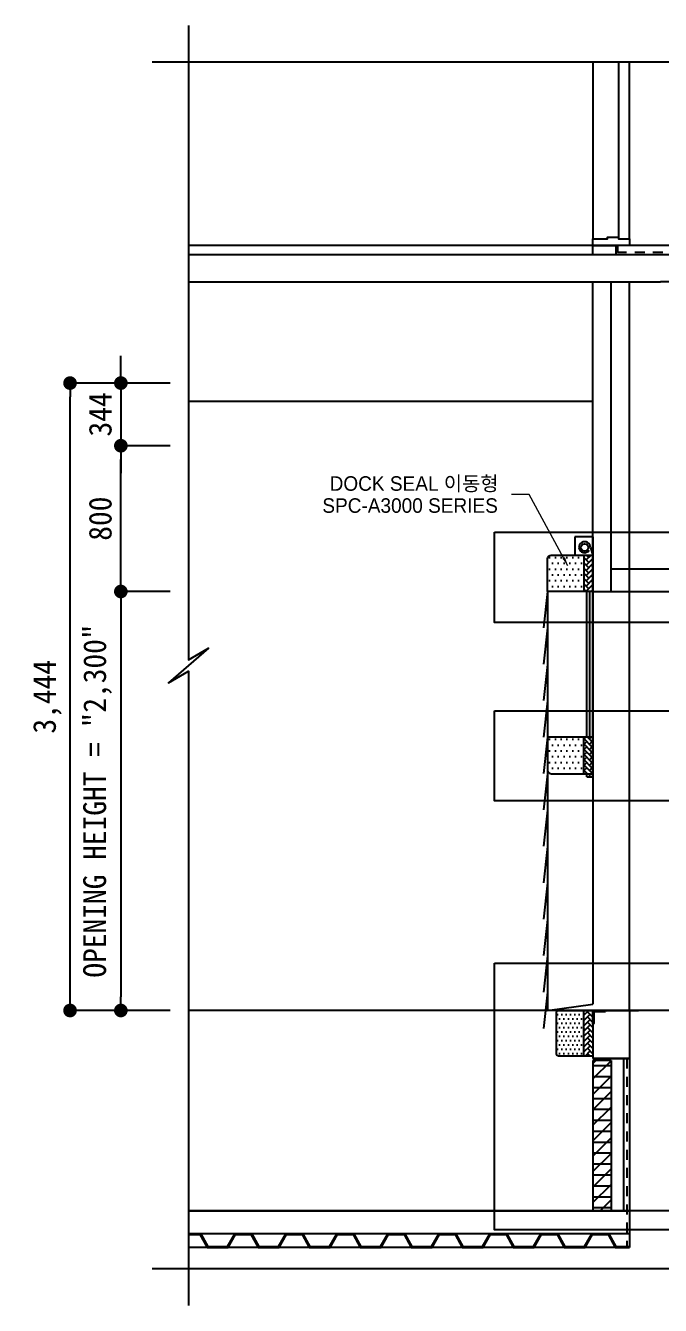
# Model space of a CAD drawing. Header units: millimetres. Extents: x 909 to 159266, y 137 to 21462.
# Drawn here: x 38223 to 41708, y 7741 to 14766 of the extents above; entities that cross this region are included whole.
import ezdxf

# ---------------------------------------------------------------- set-up
doc = ezdxf.new("R2010")
doc.units = ezdxf.units.MM
doc.header["$LTSCALE"] = 50
doc.header["$MEASUREMENT"] = 0
for name, pattern in [('주단면도-1$0$HID', [2, 1.1, -0.9]), ('주단면도-2$0$HID', [2, 1.1, -0.9]), ('주단면도-2$0$주단면도-1$0$STD_CENTER', [66, 60, -2, 2, -2])]:
    doc.linetypes.add(name, pattern=pattern)
doc.layers.get('Defpoints').update_dxf_attribs({"color": 181})
for name, color, linetype in [('252', 252, 'Continuous'), ('DIM', 7, 'Continuous'), ('주단면도-1$0$7FIN', 5, 'Continuous'), ('주단면도-1$0$A-SECT-DOOR', 8, 'Continuous'), ('주단면도-1$0$A-ST-CONC', 2, 'Continuous'), ('주단면도-1$0$fin-5', 6, 'Continuous'), ('주단면도-1$0$HAT', 8, 'Continuous'), ('주단면도-1$0$HID', 7, '주단면도-1$0$HID'), ('주단면도-1$0$INS', 252, 'Continuous'), ('주단면도-1$0$WAL', 3, 'Continuous'), ('주단면도-1$0$주단면도-1$0$A-FIN-TYP1', 6, 'Continuous'), ('주단면도-1$0$주단면도-1$0$A-FLOR-GW', 6, 'Continuous'), ('주단면도-1$0$주단면도-1$0$A-ST-CONC', 2, 'Continuous'), ('주단면도-2$0$A-DOOR-HEAD', 5, 'Continuous'), ('주단면도-2$0$A-DOOR-JAMB', 4, 'Continuous'), ('주단면도-2$0$A-DOOR-SILL', 8, 'Continuous'), ('주단면도-2$0$A-ST-CONC', 2, 'Continuous'), ('주단면도-2$0$HID', 7, '주단면도-2$0$HID'), ('주단면도-2$0$주단면도-1$0$A-FIN-TYP1', 6, 'Continuous'), ('주단면도-2$0$주단면도-1$0$A-FLOR-FLIN-TYP2', 8, 'Continuous'), ('주단면도-2$0$주단면도-1$0$A-FLOR-GW', 6, 'Continuous'), ('주단면도-2$0$주단면도-1$0$A-ST-AXIS-CEN', 252, '주단면도-2$0$주단면도-1$0$STD_CENTER'), ('주단면도-2$0$주단면도-1$0$A-ST-CONC', 2, 'Continuous')]:
    doc.layers.add(name, color=color, linetype=linetype)
doc.layers.add('주단면도-2$0$A-ELEV-LIN2', color=7, linetype='Continuous', lineweight=25)
doc.styles.add('2020음성 1차', font='나눔고딕Bold.ttf')
doc.styles.get("Standard").update_dxf_attribs({"font": 'NanumGothicBold.ttf'})
doc.styles.add('돋움체', font='')
doc.styles.add('헤드라인', font='')
doc.styles.get('돋움체').set_extended_font_data('DotumChe')
doc.styles.get('헤드라인').set_extended_font_data('HY울릉도M')
doc.dimstyles.new('ISO-25', dxfattribs={"dimtxt": 2.5, "dimasz": 2.5, "dimexe": 1.25, "dimexo": 0.625, "dimtad": 1, "dimtxsty": 'Standard', "dimcen": 2.5, "dimadec": 0, "dimazin": 0, "dimtfac": 1, "dimtmove": 0, "dimatfit": 3, "dimfxl": 1, "dimarcsym": 0})
doc.dimstyles.new('류재성$0', dxfattribs={"dimscale": 50, "dimtxt": 3, "dimasz": 1.5, "dimexe": 0, "dimexo": 2, "dimgap": 1, "dimtad": 1, "dimdec": 0, "dimdsep": 46, "dimlunit": 6, "dimtxsty": '2020음성 1차', "dimblk1": 'DOT', "dimblk2": 'DOT', "dimsah": 1, "dimcen": 0.09, "dimclrt": 4, "dimadec": 0, "dimazin": 0, "dimtfac": 1, "dimtdec": 4, "dimtofl": 0, "dimtmove": 0, "dimatfit": 3, "dimldrblk": 'DOT', "dimfxl": 1, "dimtolj": 1, "dimtzin": 0, "dimarcsym": 0})

# ---------------------------------------------------------------- blocks, each defined once
blk = doc.blocks.new('OHD3 단면')
at = {"transparency": 33554687}
h = blk.add_hatch(dxfattribs=at)
h.set_pattern_fill('DOTS', color=3, scale=20)
h.set_pattern_definition([(0, (-113935.777, 63788.907), (15.875, 31.75), [0, -31.75])])
h.paths.add_polyline_path([(-1050, -125), (-1050, 75), (-1230, 75, 0.414214), (-1250, 55), (-1250, -125)])
h = blk.add_hatch(dxfattribs=at)
h.set_pattern_fill('DOTS', color=3, scale=20)
h.set_pattern_definition([(0, (-113935.777, 63362.697), (15.875, 31.75), [0, -31.75])])
h.paths.add_polyline_path([(-1250, -925), (-1250, -1105, 0.414214), (-1230, -1125), (-1050, -1125), (-1050, -925)])
h = blk.add_hatch()
h.set_pattern_fill('DOTS,_O', color=6, scale=15)
h.set_pattern_definition([(0, (-68710.843, 517192.004), (11.90625, 23.8125), [0, -23.8125])])
h.paths.add_polyline_path([(-925, -2425), (-1000, -2425), (-1000, -2500), (-994, -2494), (-994, -2437, -0.414214), (-988, -2431), (-931, -2431)])
at = {"layer": 'DIM'}
h = blk.add_hatch(dxfattribs=at)
h.set_pattern_fill('AR-HBONE', color=3, scale=0.2, style=0)
h.set_pattern_definition([(45, (-113935.777, 63788.907), (3e-15, 28.7368196), [60.96, -20.32]), (135, (-113921.409, 63803.275), (3e-15, 28.7368196), [60.96, -20.32])])
h.paths.add_polyline_path([(-1000, 75), (-1050, 75), (-1050, -125), (-1000, -125)])
h = blk.add_hatch(dxfattribs=at)
h.set_pattern_fill('AR-HBONE', color=3, scale=0.2, style=0)
h.set_pattern_definition([(45, (-1191606.663, 1301219.478), (0, 28.73681959), [60.96, -20.32]), (135, (-1191592.295, 1301233.847), (3e-15, 28.73681959), [60.96, -20.32])])
h.paths.add_polyline_path([(-1000, -925), (-1050, -925), (-1050, -1125), (-1000, -1125)])
h = blk.add_hatch(dxfattribs=at)
h.set_pattern_fill('DOTS,_O', color=3, scale=15)
h.set_pattern_definition([(0, (-102577.336, 64987.41), (11.90625, 23.8125), [0, -23.8125])])
h.paths.add_polyline_path([(-1050, -2425), (-1190, -2425, 0.414214), (-1200, -2435), (-1200, -2665, 0.414214), (-1190, -2675), (-1050, -2675)])
h = blk.add_hatch(dxfattribs=at)
h.set_pattern_fill('AR-HBONE', color=3, scale=0.2, style=0)
h.set_pattern_definition([(45, (-102577.336, 64987.409), (3e-15, 28.7368196), [60.96, -20.32]), (135, (-102562.968, 65001.777), (3e-15, 28.7368196), [60.96, -20.32])])
h.paths.add_polyline_path([(-1050, -2675), (-1000, -2675), (-1000, -2425), (-1050, -2425)])
for p, q in [((-1034, -925, 0), (-1034, -125, 0)), ((-1017, -925, 0), (-1017, -125, 0)), ((-1000, -925, 0), (-1000, -125, 0)), ((-1034, -1142.1, 0), (-1034, -1125, 0)), ((-1034, -1142.1, 0), (-1000, -1142.1, 0)), ((-1017, -1142.1, 0), (-1017, -1125, 0)), ((-1000, -1142.1, 0), (-1000, -1125, 0))]:
    blk.add_line(p, q)
at = {"color": 6}
for p, q in [((-925, -2425, 0), (-931, -2431, 0)), ((-994, -2494, 0), (-1000, -2500, 0))]:
    blk.add_line(p, q, dxfattribs=at)
at = {"color": 6, "elevation": 0}
blk.add_lwpolyline([(-1000, -2500), (-1000, -2425), (-925, -2425)], dxfattribs=at)
blk.add_lwpolyline([(-994, -2494), (-994, -2437, -0.414214), (-988, -2431), (-931, -2431)], format="xyb", dxfattribs=at)
at = {"layer": 'DIM', "color": 3}
for p, q in [((-1000.1, 175, 0), (-1100.1, 175, 0)), ((-1100.1, 175, 0), (-1100, 75, 0)), ((-1000.1, 175, 0), (-1000, 75, 0)), ((-1050, 75, 0), (-1050, -125, 0)), ((-1014.4, 115.3, 0), (-1000, 75, 0)), ((-1250, -125, 0), (-1271.8, -323.8, 0)), ((-1250, -125.2, 0), (-1271.8, -323.8, 0)), ((-1250, -125, 0), (-1250, -2425, 0)), ((-1000, -125, 0), (-1000, -2390.7, 0)), ((-1250, -325, 0), (-1271.8, -523.8, 0)), ((-1250, -525, 0), (-1271.8, -723.8, 0)), ((-1250, -725, 0), (-1271.8, -923.8, 0)), ((-1250.1, -925, 0), (-1271.8, -1123.8, 0)), ((-1050, -1125, 0), (-1050, -925, 0)), ((-1250.1, -1125, 0), (-1271.9, -1323.8, 0)), ((-1250.1, -1325, 0), (-1271.9, -1523.8, 0)), ((-1250.1, -1525, 0), (-1271.9, -1723.8, 0)), ((-1250.1, -1725, 0), (-1271.9, -1923.8, 0)), ((-1250.1, -1925, 0), (-1271.9, -2123.8, 0)), ((-1250.2, -2125, 0), (-1272, -2323.8, 0)), ((-1250.2, -2325, 0), (-1272, -2523.8, 0)), ((-1250, -2425, 0), (-1000, -2390.7, 0)), ((-1050, -2675, 0), (-1050, -2425, 0))]:
    blk.add_line(p, q, dxfattribs=at)
at = {"layer": 'DIM', "color": 3, "elevation": 0}
for points in [[(-1000, 75), (-1000, -125), (-1250, -125), (-1250, 55, -0.414214), (-1230, 75)], [(-1000, -1125), (-1000, -925), (-1250, -925), (-1250, -1105, 0.414214), (-1230, -1125)], [(-1190, -2425), (-1000, -2425), (-1000, -2675), (-1190, -2675, -0.414214), (-1200, -2665), (-1200, -2435, -0.414214)]]:
    blk.add_lwpolyline(points, format="xyb", close=True, dxfattribs=at)
at = {"layer": 'DIM', "color": 3}
blk.add_circle((-1045.9, 116.9, 0), 20.1, dxfattribs=at)
for centre, radius, start, end in [((-1045.9, 116.9, 0), 31.5, 357.03593, 182.96407), ((-1046.8, 118.6, 0), 30.8, 186.22582, 328.62829)]:
    blk.add_arc(centre, radius, start, end, dxfattribs=at)
at = {"layer": '주단면도-1$0$A-SECT-DOOR'}
for p, q in [((-899.9, 0, -103000), (50, 0, 0)), ((-899.9, -125, -103000), (50, -125, 0)), ((-1000, -2425, 0), (-750, -2425, 0)), ((-800.1, -2425, 0), (-1000, -2425, 0)), ((-800.1, -2425, 0), (-1000, -2425, 0))]:
    blk.add_line(p, q, dxfattribs=at)
at = {"layer": '주단면도-1$0$A-ST-CONC'}
for p, q in [((-1000, -2425, 0), (-1000, -2689, 0)), ((-800.1, -2425, 0), (-1000, -2425, 0)), ((-1000, -2689, 0), (-800.1, -2689, 0))]:
    blk.add_line(p, q, dxfattribs=at)
at = {"layer": '주단면도-1$0$INS'}
blk.add_line((-900, -125, 0), (-900, 0, 0), dxfattribs=at)
blk = doc.blocks.new('_Dot')
at = {"layer": 'DIM', "color": 0, "lineweight": -2}
blk.add_line((-0.5, 0), (-1, 0), dxfattribs=at)
at = {"layer": 'DIM', "color": 0, "const_width": 0.5}
blk.add_lwpolyline([(-0.25, 0, 1), (0.25, 0, 1)], format="xyb", close=True, dxfattribs=at)
blk = doc.blocks.new('*D5542')
at = {"layer": '252', "color": 0, "lineweight": -2}
for p, q in [((39017.7, 11659.3), (38746.3, 11659.3)), ((38746.3, 11584.3), (38746.3, 9434.3)), ((39017.7, 9359.3), (38746.3, 9359.3))]:
    blk.add_line(p, q, dxfattribs=at)
at = {"layer": 'Defpoints', "color": 0}
for p in [(39117.7, 11659.3), (38746.3, 9359.3), (39117.7, 9359.3)]:
    blk.add_point(p, dxfattribs=at)
at = {"layer": '252', "color": 0, "linetype": 'ByBlock', "lineweight": -2, "xscale": 75, "yscale": 75, "zscale": 75}
for p, rotation in [((38746.3, 11659.3), 90), ((38746.3, 9359.3), 270)]:
    blk.add_blockref('_Dot', p, dxfattribs=dict(at, rotation=rotation))
at = {"layer": '252', "color": 4, "insert": (38618.5, 10509.3), "char_height": 125, "attachment_point": 5, "rotation": 90, "style": '돋움체'}
blk.add_mtext('\\A1;OPENING HEIGHT = "2,300"', dxfattribs=at)
blk = doc.blocks.new('*D5543')
at = {"layer": '252', "color": 0, "lineweight": -2}
for p, q in [((39017.7, 12459.4), (38746.3, 12459.4)), ((38746.3, 11734.3), (38746.3, 12384.4)), ((39017.7, 11659.3), (38746.3, 11659.3))]:
    blk.add_line(p, q, dxfattribs=at)
at = {"layer": 'Defpoints', "color": 0}
for p in [(38746.3, 12459.4), (39117.7, 12459.4), (39117.7, 11659.3)]:
    blk.add_point(p, dxfattribs=at)
at = {"layer": '252', "color": 0, "linetype": 'ByBlock', "lineweight": -2, "xscale": 75, "yscale": 75, "zscale": 75}
for p, rotation in [((38746.3, 12459.4), 90), ((38746.3, 11659.3), 270)]:
    blk.add_blockref('_Dot', p, dxfattribs=dict(at, rotation=rotation))
at = {"layer": '252', "color": 4, "insert": (38633.7, 12059.3), "char_height": 125, "attachment_point": 5, "rotation": 90, "style": '돋움체'}
blk.add_mtext('\\A1;800', dxfattribs=at)
blk = doc.blocks.new('*D5551')
at = {"layer": '252', "color": 0, "lineweight": -2}
for p, q in [((39017.7, 12803.4), (38467.4, 12803.4)), ((38467.4, 9434.4), (38467.4, 12728.4)), ((39017.7, 9359.4), (38467.4, 9359.4))]:
    blk.add_line(p, q, dxfattribs=at)
at = {"layer": 'Defpoints', "color": 0}
for p in [(38467.4, 12803.4), (39117.7, 12803.4), (39117.7, 9359.4)]:
    blk.add_point(p, dxfattribs=at)
at = {"layer": '252', "color": 0, "linetype": 'ByBlock', "lineweight": -2, "xscale": 75, "yscale": 75, "zscale": 75}
for p, rotation in [((38467.4, 12803.4), 90), ((38467.4, 9359.4), 270)]:
    blk.add_blockref('_Dot', p, dxfattribs=dict(at, rotation=rotation))
at = {"layer": '252', "color": 4, "insert": (38343, 11081.4), "char_height": 125, "attachment_point": 5, "rotation": 90, "style": '돋움체'}
blk.add_mtext('\\A1;3,444', dxfattribs=at)
blk = doc.blocks.new('*D5552')
at = {"layer": '252', "color": 0, "lineweight": -2}
for p, q in [((38746.3, 12878.4), (38746.3, 12953.4)), ((39017.7, 12803.4), (38746.3, 12803.4)), ((38746.3, 12803.4), (38746.3, 12459.4)), ((39017.7, 12459.4), (38746.3, 12459.4)), ((38746.3, 12384.4), (38746.3, 12309.4))]:
    blk.add_line(p, q, dxfattribs=at)
at = {"layer": 'Defpoints', "color": 0}
for p in [(39117.7, 12803.4), (38746.3, 12459.4), (39117.7, 12459.4)]:
    blk.add_point(p, dxfattribs=at)
at = {"layer": '252', "color": 0, "linetype": 'ByBlock', "lineweight": -2, "xscale": 75, "yscale": 75, "zscale": 75}
for p, rotation in [((38746.3, 12803.4), 270), ((38746.3, 12459.4), 90)]:
    blk.add_blockref('_Dot', p, dxfattribs=dict(at, rotation=rotation))
at = {"layer": '252', "color": 4, "insert": (38633.7, 12631.4), "char_height": 125, "attachment_point": 5, "rotation": 90, "style": '돋움체'}
blk.add_mtext('\\A1;344', dxfattribs=at)

msp = doc.modelspace()

# ---------------------------------------------------------------- hatches: boundary and pattern name
at = {"layer": '주단면도-1$0$HAT', "transparency": 33554687}
h = msp.add_hatch(dxfattribs=at)
h.set_pattern_fill('ANSI31', color=256, scale=60)
h.set_pattern_definition([(225, (80894.97, -167154.644), (42.426407, -42.426407), [])])
h.paths.add_polyline_path([(41437.8, 8259.3), (41437.8, 9085.4), (41337.8, 9085.4), (41337.8, 8259.3)])

# ---------------------------------------------------------------- linework, layer by layer
at = {"color": 2}
for points in [[(39117.7, 14765.7), (39117.7, 11283.9), (39227.6, 11348.6), (39007.7, 11157.8), (39117.7, 11222.5), (39117.7, 7740.7)], [(45422, 14565.7), (42200.6, 14565.7), (42265.2, 14455.8), (42074.4, 14675.7), (42139.1, 14565.7), (38917.7, 14565.7)], [(45422, 7940.7), (42200.6, 7940.7), (42265.2, 7830.7), (42074.4, 8050.6), (42139.1, 7940.7), (38917.7, 7940.7)]]:
    msp.add_lwpolyline(points, dxfattribs=at)
for points in [[(40797.9, 11984.2), (42771.6, 11984.2), (42771.6, 11490.1), (40797.9, 11490.1)], [(40797.9, 11004.7), (42771.6, 11004.7), (42771.6, 10510.6), (40797.9, 10510.6)], [(40797.9, 9619.2), (42771.6, 9619.2), (42771.6, 8156), (40797.9, 8156)]]:
    msp.add_lwpolyline(points, close=True)
at = {"layer": '주단면도-1$0$7FIN'}
for points in [[(39117.5, 8134.3), (39184.4, 8134.3), (39223.8, 8064.7), (39331.6, 8064.7), (39371.1, 8134.3), (39464.4, 8134.3), (39503.8, 8064.7), (39611.6, 8064.7), (39651.1, 8134.3), (39744.4, 8134.3), (39783.9, 8064.7), (39891.7, 8064.7), (39931.1, 8134.3), (40024.4, 8134.3), (40063.9, 8064.7), (40171.6, 8064.7), (40211.1, 8134.3), (40304.4, 8134.3), (40343.8, 8064.7), (40451.6, 8064.7), (40491.1, 8134.3), (40584.4, 8134.3), (40623.8, 8064.7), (40731.6, 8064.7), (40771.1, 8134.3), (40864.4, 8134.3), (40903.9, 8064.7), (41011.7, 8064.7), (41051.1, 8134.3), (41144.4, 8134.3), (41183.9, 8064.7), (41291.6, 8064.7), (41331.1, 8134.3), (41424.4, 8134.3), (41463.8, 8064.7), (41537.8, 8064.7)], [(39117.5, 8129), (39180.6, 8129), (39220, 8059.3), (39335.4, 8059.3), (39374.9, 8129), (39460.6, 8129), (39500, 8059.3), (39615.4, 8059.3), (39654.9, 8129), (39740.6, 8129), (39780.1, 8059.3), (39895.5, 8059.3), (39934.9, 8129), (40020.6, 8129), (40060.1, 8059.3), (40175.5, 8059.3), (40214.9, 8129), (40300.6, 8129), (40340, 8059.3), (40455.4, 8059.3), (40494.9, 8129), (40580.6, 8129), (40620, 8059.3), (40735.4, 8059.3), (40774.9, 8129), (40860.6, 8129), (40900.1, 8059.3), (41015.5, 8059.3), (41054.9, 8129), (41140.6, 8129), (41180.1, 8059.3), (41295.5, 8059.3), (41334.9, 8129), (41420.6, 8129), (41460, 8059.3), (41537.8, 8059.3)]]:
    msp.add_lwpolyline(points, dxfattribs=at)
at = {"layer": '주단면도-1$0$A-ST-CONC'}
msp.add_line((41537.8, 9095.4), (41337.8, 9095.4), dxfattribs=at)
at = {"layer": '주단면도-1$0$fin-5'}
msp.add_line((41507.8, 8259.3), (41507.8, 9095.4), dxfattribs=at)
at = {"layer": '주단면도-1$0$HID', "color": 8}
msp.add_line((41522.8, 9095.4), (41522.8, 8059.3), dxfattribs=at)
at = {"layer": '주단면도-1$0$WAL'}
for p, q in [((41337.8, 9085.4), (41337.8, 8259.3)), ((41437.8, 9085.4), (41337.8, 9085.4)), ((41437.8, 9085.4), (41437.8, 8259.3)), ((41437.8, 9055.4), (41337.8, 9055.4)), ((41437.8, 8995.4), (41337.8, 8995.4)), ((41437.8, 8935.4), (41337.8, 8935.4)), ((41437.8, 8875.4), (41337.8, 8875.4)), ((41437.8, 8815.4), (41337.8, 8815.4)), ((41437.8, 8755.4), (41337.8, 8755.4)), ((41437.8, 8755.4), (41337.8, 8755.4)), ((41437.8, 8695.4), (41337.8, 8695.4)), ((41437.8, 8635.4), (41337.8, 8635.4)), ((41437.8, 8575.4), (41337.8, 8575.4)), ((41437.8, 8515.4), (41337.8, 8515.4)), ((41437.8, 8455.4), (41337.8, 8455.4)), ((41437.8, 8395.4), (41337.8, 8395.4)), ((41437.8, 8335.4), (41337.8, 8335.4)), ((41437.8, 8275.4), (41337.8, 8275.4))]:
    msp.add_line(p, q, dxfattribs=at)
at = {"layer": '주단면도-1$0$주단면도-1$0$A-FIN-TYP1'}
for points in [[(39117.5, 8259.3), (41537.8, 8259.3)], [(41537.8, 8134.3), (39117.5, 8134.3)]]:
    msp.add_lwpolyline(points, dxfattribs=at)
at = {"layer": '주단면도-1$0$주단면도-1$0$A-FLOR-GW'}
for p, q in [((41337.9, 11659.4), (41337.9, 13359.3)), ((41437.9, 11659.4), (41437.9, 13359.3)), ((41337.9, 11659.4), (41437.9, 11659.4))]:
    msp.add_line(p, q, dxfattribs=at)
at = {"layer": '주단면도-1$0$주단면도-1$0$A-ST-CONC'}
for p, q in [((42337.8, 9359.3), (41537.8, 9359.3)), ((41537.8, 8059.3), (39117.5, 8059.3))]:
    msp.add_line(p, q, dxfattribs=at)
msp.add_lwpolyline([(41537.8, 9359.3), (41537.8, 8059.3)], dxfattribs=at)
at = {"layer": '주단면도-2$0$A-DOOR-HEAD'}
msp.add_line((41337.9, 14565.7), (41337.9, 13594.4), dxfattribs=at)
at = {"layer": '주단면도-2$0$A-DOOR-JAMB'}
msp.add_lwpolyline([(41337.9, 13559.4), (41337.9, 13594.4), (41417.9, 13594.4), (41417.9, 13604.4), (41477.9, 13604.4), (41477.9, 13594.4), (41537.9, 13594.4), (41537.9, 13559.4)], close=True, dxfattribs=at)
at = {"layer": '주단면도-2$0$A-DOOR-SILL'}
for p, q in [((41477.9, 14565.7), (41477.9, 13604.4)), ((41537.9, 13594.4), (41537.9, 14565.7))]:
    msp.add_line(p, q, dxfattribs=at)
at = {"layer": '주단면도-2$0$A-ELEV-LIN2'}
msp.add_line((39117.7, 12703.4), (41337.8, 12703.4), dxfattribs=at)
at = {"layer": '주단면도-2$0$A-ST-CONC'}
for p, q in [((41337.9, 13509.4), (41337.9, 13559.4)), ((41337.9, 13559.4), (41462.9, 13559.4)), ((41462.9, 13559.4), (41462.9, 13509.4))]:
    msp.add_line(p, q, dxfattribs=at)
at = {"layer": '주단면도-2$0$HID', "color": 8}
for p in [(41472.9, 13559.4), (45222, 13519.4)]:
    msp.add_line(p, (41472.9, 13519.4), dxfattribs=at)
at = {"layer": '주단면도-2$0$주단면도-1$0$A-FIN-TYP1'}
for p, q in [((41337.9, 13559.4), (39117.7, 13559.4)), ((45222, 13559.4), (41462.9, 13559.4))]:
    msp.add_line(p, q, dxfattribs=at)
at = {"layer": '주단면도-2$0$주단면도-1$0$A-FLOR-FLIN-TYP2'}
msp.add_line((41537.9, 9359.4), (41537.9, 13359.4), dxfattribs=at)
at = {"layer": '주단면도-2$0$주단면도-1$0$A-FLOR-GW'}
msp.add_line((41337.9, 13539.4), (41337.9, 13559.4), dxfattribs=at)
at = {"layer": '주단면도-2$0$주단면도-1$0$A-ST-AXIS-CEN', "linetype": 'Continuous'}
msp.add_line((45222, 13559.4), (39117.7, 13559.4), dxfattribs=at)
at = {"layer": '주단면도-2$0$주단면도-1$0$A-ST-AXIS-CEN', "color": 1, "linetype": 'Continuous'}
for p, q in [((45222, 9359.4), (39117.7, 9359.4)), ((45222, 8259.4), (39117.7, 8259.4))]:
    msp.add_line(p, q, dxfattribs=at)
at = {"layer": '주단면도-2$0$주단면도-1$0$A-ST-CONC'}
for p, q in [((39117.7, 13509.4), (41937.9, 13509.4)), ((39117.7, 13359.4), (41707.9, 13359.4)), ((45222, 13359.4), (41707.9, 13359.4)), ((41537.9, 8059.4), (39117.7, 8059.4))]:
    msp.add_line(p, q, dxfattribs=at)

# ---------------------------------------------------------------- block references
msp.add_blockref('OHD3 단면', (42337.9, 11784.4))

# ---------------------------------------------------------------- texts
at = {"color": 3, "style": '헤드라인'}
for s, p in [('DOCK SEAL 이동형', (39892.2, 12212.2)), ('SPC-A3000 SERIES', (39852.2, 12091.3))]:
    msp.add_text(s, height=79.834, dxfattribs=at).set_placement(p)

# ---------------------------------------------------------------- dimensions: what is measured, and where the dimension line sits
at = {"layer": '252', "color": 0}
for base, p1, p2, override, picture, middle in [((38746.3, 12459.4), (39117.7, 12803.4), (39117.7, 12459.4), {"dimtxt": 2.5, "dimtxsty": '돋움체', "dimtix": 1, "dimtofl": 1}, '*D5552', (38633.7, 12631.4)), ((38467.4, 12803.4), (39117.7, 9359.4), (39117.7, 12803.4), {"dimtxt": 2.5, "dimtxsty": '돋움체'}, '*D5551', (38343, 11081.4)), ((38746.3, 12459.4), (39117.7, 11659.3), (39117.7, 12459.4), {"dimtxt": 2.5, "dimtxsty": '돋움체'}, '*D5543', (38633.7, 12059.3))]:
    dim = msp.add_linear_dim(base=base, p1=p1, p2=p2, angle=90, dimstyle='류재성$0', override=override, dxfattribs=at)
    dim.commit()
    dim.dimension.update_dxf_attribs({"geometry": picture, "text_midpoint": middle})
dim = msp.add_linear_dim(base=(38746.3, 9359.3), p1=(39117.7, 11659.3), p2=(39117.7, 9359.3), angle=90, text='OPENING HEIGHT = "<>"', dimstyle='류재성$0', override={"dimtxt": 2.5, "dimtxsty": '돋움체'}, dxfattribs=at)
dim.commit()
dim.dimension.update_dxf_attribs({"geometry": '*D5542', "text_midpoint": (38618.5, 10509.3)})

# ---------------------------------------------------------------- leaders
msp.add_leader([(41200.7, 11800.4), (40988, 12191.7), (40889.9, 12191.7)], dimstyle='ISO-25', override={"dimasz": 50, "dimtad": 0, "dimclrd": 1, "dimlwd": 9})

doc.saveas('drawing.dxf')
